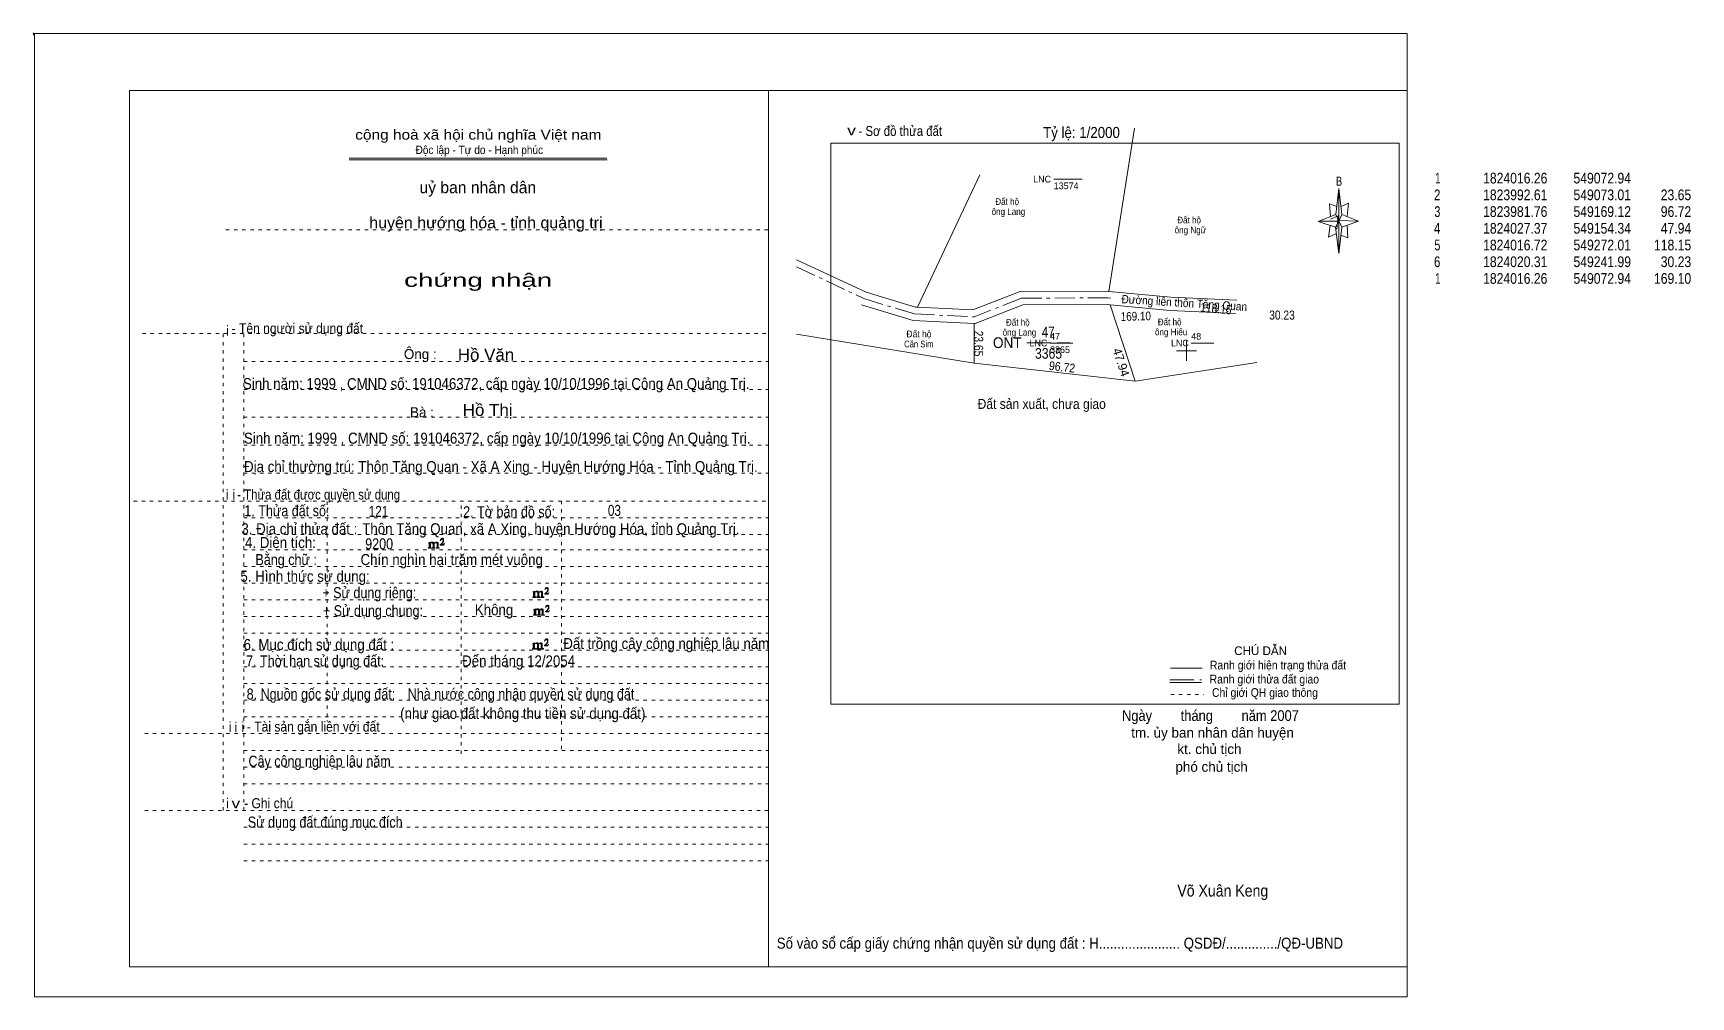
# Model space of a CAD drawing. Header units: centimetres. Extents: x -1.6 to 48, y -3.3 to 25.5.
import ezdxf
from ezdxf.enums import TextEntityAlignment as Align

# ---------------------------------------------------------------- set-up
doc = ezdxf.new("R2010")
doc.units = ezdxf.units.CM
doc.header["$LTSCALE"] = 0.12
for name, pattern in [('DOT_DASHED', [7.7, 5, -1.2, 0.3, -1.2]), ('DOTTED', [1.5, 0.3, -1.2]), ('LONG_DASHED', [7.5, 6, -1.5])]:
    doc.linetypes.add(name, pattern=pattern)
for name, color, linetype, lineweight in [('1', 7, 'DOTTED', 13), ('13', 7, 'Continuous', 13), ('22', 7, 'Continuous', 13), ('33', 7, 'LONG_DASHED', 13), ('4', 7, 'Continuous', 13), ('5', 7, 'Continuous', 13), ('50', 7, 'Continuous', 13), ('63', 7, 'Continuous', 13)]:
    doc.layers.add(name, color=color, linetype=linetype, lineweight=lineweight)
for name, color, linetype in [('10', 7, 'Continuous'), ('23', 7, 'Continuous'), ('30', 7, 'Continuous')]:
    doc.layers.add(name, color=color, linetype=linetype)

msp = doc.modelspace()

# ---------------------------------------------------------------- hatches: boundary and pattern name
at = {"layer": '50'}
for points in [[(10.27, 10.13), (10.27, 10.12), (10.27, 10.11), (10.25, 10.11), (10.24, 10.11), (10.24, 10.1), (10.33, 10.1), (10.33, 10.11), (10.32, 10.11), (10.31, 10.11), (10.31, 10.12), (10.31, 10.13), (10.31, 10.24), (10.31, 10.25), (10.32, 10.26), (10.34, 10.26), (10.35, 10.26), (10.36, 10.26), (10.37, 10.25), (10.39, 10.22), (10.39, 10.13), (10.37, 10.12), (10.37, 10.11), (10.36, 10.11), (10.35, 10.11), (10.35, 10.1), (10.44, 10.1), (10.44, 10.11), (10.43, 10.11), (10.42, 10.11), (10.42, 10.12), (10.42, 10.13), (10.42, 10.24), (10.44, 10.26), (10.45, 10.26), (10.46, 10.26), (10.49, 10.26), (10.49, 10.25), (10.5, 10.24), (10.5, 10.22), (10.5, 10.13), (10.5, 10.12), (10.49, 10.11), (10.49, 10.11), (10.47, 10.11), (10.47, 10.1), (10.56, 10.1), (10.56, 10.11), (10.55, 10.11), (10.54, 10.11), (10.53, 10.12), (10.53, 10.13), (10.53, 10.2), (10.53, 10.25), (10.53, 10.26), (10.52, 10.27), (10.5, 10.28), (10.47, 10.28), (10.46, 10.28), (10.44, 10.27), (10.41, 10.25), (10.41, 10.26), (10.4, 10.28), (10.39, 10.28), (10.37, 10.28), (10.35, 10.28), (10.34, 10.28), (10.32, 10.26), (10.31, 10.26), (10.31, 10.25), (10.31, 10.25), (10.31, 10.26), (10.31, 10.28), (10.24, 10.26), (10.24, 10.26), (10.25, 10.26), (10.27, 10.25), (10.27, 10.24), (10.27, 10.23)], [(10.69, 10.19), (10.72, 10.24), (10.72, 10.24), (10.71, 10.22), (10.69, 10.22), (10.68, 10.22), (10.63, 10.22), (10.66, 10.26), (10.67, 10.27), (10.69, 10.28), (10.69, 10.3), (10.69, 10.32), (10.69, 10.34), (10.69, 10.35), (10.69, 10.37), (10.68, 10.38), (10.67, 10.38), (10.66, 10.39), (10.65, 10.39), (10.63, 10.38), (10.63, 10.38), (10.62, 10.37), (10.61, 10.35), (10.59, 10.33), (10.61, 10.33), (10.61, 10.35), (10.62, 10.35), (10.63, 10.36), (10.65, 10.36), (10.66, 10.36), (10.67, 10.35), (10.68, 10.35), (10.68, 10.32), (10.68, 10.3), (10.66, 10.28), (10.66, 10.26), (10.65, 10.25), (10.59, 10.2), (10.59, 10.19)], [(13.39, 8.66), (13.39, 8.65), (13.39, 8.64), (13.38, 8.64), (13.37, 8.64), (13.37, 8.62), (13.45, 8.62), (13.45, 8.64), (13.44, 8.64), (13.43, 8.64), (13.43, 8.65), (13.43, 8.66), (13.43, 8.77), (13.43, 8.78), (13.44, 8.79), (13.47, 8.79), (13.48, 8.79), (13.49, 8.79), (13.5, 8.78), (13.51, 8.74), (13.51, 8.66), (13.5, 8.65), (13.5, 8.64), (13.49, 8.64), (13.48, 8.64), (13.48, 8.62), (13.57, 8.62), (13.57, 8.64), (13.55, 8.64), (13.54, 8.64), (13.54, 8.65), (13.54, 8.66), (13.54, 8.77), (13.57, 8.79), (13.58, 8.79), (13.59, 8.79), (13.61, 8.79), (13.61, 8.78), (13.62, 8.77), (13.62, 8.74), (13.62, 8.66), (13.62, 8.65), (13.61, 8.64), (13.61, 8.64), (13.6, 8.64), (13.6, 8.62), (13.69, 8.62), (13.69, 8.64), (13.67, 8.64), (13.66, 8.64), (13.65, 8.65), (13.65, 8.66), (13.65, 8.73), (13.65, 8.78), (13.65, 8.79), (13.64, 8.8), (13.62, 8.81), (13.6, 8.81), (13.59, 8.81), (13.57, 8.8), (13.53, 8.78), (13.53, 8.79), (13.52, 8.81), (13.51, 8.81), (13.5, 8.81), (13.48, 8.81), (13.47, 8.81), (13.44, 8.79), (13.43, 8.79), (13.43, 8.78), (13.43, 8.78), (13.43, 8.79), (13.43, 8.81), (13.37, 8.79), (13.37, 8.79), (13.38, 8.79), (13.39, 8.78), (13.39, 8.77), (13.39, 8.76)], [(13.82, 8.72), (13.84, 8.77), (13.84, 8.77), (13.83, 8.74), (13.82, 8.74), (13.81, 8.74), (13.75, 8.74), (13.79, 8.79), (13.8, 8.8), (13.82, 8.81), (13.82, 8.83), (13.82, 8.84), (13.82, 8.87), (13.82, 8.88), (13.82, 8.9), (13.81, 8.91), (13.8, 8.91), (13.79, 8.92), (13.77, 8.92), (13.75, 8.91), (13.75, 8.91), (13.74, 8.9), (13.73, 8.88), (13.72, 8.86), (13.73, 8.86), (13.73, 8.88), (13.74, 8.88), (13.75, 8.89), (13.77, 8.89), (13.79, 8.89), (13.8, 8.88), (13.81, 8.88), (13.81, 8.84), (13.81, 8.83), (13.79, 8.81), (13.79, 8.79), (13.77, 8.78), (13.72, 8.73), (13.72, 8.72)], [(13.41, 8.12), (13.41, 8.11), (13.41, 8.1), (13.4, 8.1), (13.39, 8.1), (13.39, 8.09), (13.48, 8.09), (13.48, 8.1), (13.47, 8.1), (13.45, 8.1), (13.45, 8.11), (13.45, 8.12), (13.45, 8.23), (13.45, 8.24), (13.47, 8.26), (13.49, 8.26), (13.5, 8.26), (13.51, 8.26), (13.52, 8.24), (13.53, 8.21), (13.53, 8.12), (13.52, 8.11), (13.52, 8.1), (13.51, 8.1), (13.5, 8.1), (13.5, 8.09), (13.59, 8.09), (13.59, 8.1), (13.58, 8.1), (13.57, 8.1), (13.57, 8.11), (13.57, 8.12), (13.57, 8.23), (13.59, 8.26), (13.6, 8.26), (13.61, 8.26), (13.63, 8.26), (13.63, 8.24), (13.64, 8.23), (13.64, 8.21), (13.64, 8.12), (13.64, 8.11), (13.63, 8.1), (13.63, 8.1), (13.62, 8.1), (13.62, 8.09), (13.71, 8.09), (13.71, 8.1), (13.7, 8.1), (13.69, 8.1), (13.67, 8.11), (13.67, 8.12), (13.67, 8.2), (13.67, 8.24), (13.67, 8.26), (13.66, 8.27), (13.64, 8.28), (13.62, 8.28), (13.61, 8.28), (13.59, 8.27), (13.55, 8.24), (13.55, 8.26), (13.54, 8.28), (13.53, 8.28), (13.52, 8.28), (13.5, 8.28), (13.49, 8.28), (13.47, 8.26), (13.45, 8.26), (13.45, 8.24), (13.45, 8.24), (13.45, 8.26), (13.45, 8.28), (13.39, 8.26), (13.39, 8.26), (13.4, 8.26), (13.41, 8.24), (13.41, 8.23), (13.41, 8.22)], [(13.84, 8.19), (13.86, 8.23), (13.86, 8.23), (13.85, 8.21), (13.84, 8.21), (13.83, 8.21), (13.77, 8.21), (13.81, 8.26), (13.82, 8.27), (13.84, 8.28), (13.84, 8.3), (13.84, 8.31), (13.84, 8.33), (13.84, 8.34), (13.84, 8.37), (13.83, 8.38), (13.82, 8.38), (13.81, 8.39), (13.8, 8.39), (13.77, 8.38), (13.77, 8.38), (13.76, 8.37), (13.75, 8.34), (13.74, 8.32), (13.75, 8.32), (13.75, 8.34), (13.76, 8.34), (13.77, 8.36), (13.8, 8.36), (13.81, 8.36), (13.82, 8.34), (13.83, 8.34), (13.83, 8.31), (13.83, 8.3), (13.81, 8.28), (13.81, 8.26), (13.8, 8.24), (13.74, 8.2), (13.74, 8.19)], [(13.38, 7.12), (13.38, 7.11), (13.38, 7.1), (13.37, 7.1), (13.36, 7.1), (13.36, 7.08), (13.44, 7.08), (13.44, 7.1), (13.43, 7.1), (13.42, 7.1), (13.42, 7.11), (13.42, 7.12), (13.42, 7.23), (13.42, 7.24), (13.43, 7.25), (13.46, 7.25), (13.47, 7.25), (13.48, 7.25), (13.49, 7.24), (13.5, 7.2), (13.5, 7.12), (13.49, 7.11), (13.49, 7.1), (13.48, 7.1), (13.47, 7.1), (13.47, 7.08), (13.56, 7.08), (13.56, 7.1), (13.54, 7.1), (13.53, 7.1), (13.53, 7.11), (13.53, 7.12), (13.53, 7.23), (13.56, 7.25), (13.57, 7.25), (13.58, 7.25), (13.6, 7.25), (13.6, 7.24), (13.61, 7.23), (13.61, 7.2), (13.61, 7.12), (13.61, 7.11), (13.6, 7.1), (13.6, 7.1), (13.59, 7.1), (13.59, 7.08), (13.68, 7.08), (13.68, 7.1), (13.66, 7.1), (13.65, 7.1), (13.64, 7.11), (13.64, 7.12), (13.64, 7.19), (13.64, 7.24), (13.64, 7.25), (13.63, 7.26), (13.61, 7.27), (13.59, 7.27), (13.58, 7.27), (13.56, 7.26), (13.52, 7.24), (13.52, 7.25), (13.51, 7.27), (13.5, 7.27), (13.49, 7.27), (13.47, 7.27), (13.46, 7.27), (13.43, 7.25), (13.42, 7.25), (13.42, 7.24), (13.42, 7.24), (13.42, 7.25), (13.42, 7.27), (13.36, 7.25), (13.36, 7.25), (13.37, 7.25), (13.38, 7.24), (13.38, 7.23), (13.38, 7.22)], [(13.81, 7.18), (13.83, 7.23), (13.83, 7.23), (13.82, 7.2), (13.81, 7.2), (13.8, 7.2), (13.74, 7.2), (13.78, 7.25), (13.79, 7.26), (13.81, 7.27), (13.81, 7.29), (13.81, 7.3), (13.81, 7.33), (13.81, 7.34), (13.81, 7.36), (13.8, 7.37), (13.79, 7.37), (13.78, 7.38), (13.76, 7.38), (13.74, 7.37), (13.74, 7.37), (13.73, 7.36), (13.72, 7.34), (13.71, 7.32), (13.72, 7.32), (13.72, 7.34), (13.73, 7.34), (13.74, 7.35), (13.76, 7.35), (13.78, 7.35), (13.79, 7.34), (13.8, 7.34), (13.8, 7.3), (13.8, 7.29), (13.78, 7.27), (13.78, 7.25), (13.76, 7.24), (13.71, 7.19), (13.71, 7.18)]]:
    msp.add_hatch(color=256, dxfattribs=at).paths.add_polyline_path(points)

# ---------------------------------------------------------------- linework, layer by layer
at = {"layer": '1', "linetype": 'Continuous'}
for p, q in [((1.31, -2.42), (1.31, 23.78)), ((1.31, 23.78), (39.51, 23.78)), ((20.41, -2.42), (20.41, 23.78)), ((39.51, -2.42), (39.51, 23.78)), ((7.87, 21.76), (15.58, 21.76)), ((7.87, 21.71), (15.59, 21.71)), ((37.36, 19.69), (36.85, 19.86)), ((1.31, -2.42), (39.51, -2.42))]:
    msp.add_line(p, q, dxfattribs=at)
at = {"layer": '1'}
for p, q in [((4.19, 19.61), (20.41, 19.61)), ((1.69, 16.51), (20.41, 16.51)), ((4.11, 2.25), (4.11, 16.51)), ((4.72, 2.25), (4.72, 16.51)), ((4.72, 15.68), (20.41, 15.68)), ((4.72, 14.84), (20.41, 14.84)), ((4.72, 14.01), (20.41, 14.01)), ((4.72, 13.18), (20.41, 13.18)), ((4.72, 12.34), (20.41, 12.34)), ((1.43, 11.5), (20.41, 11.5)), ((7.22, 5.05), (7.22, 11.5)), ((11.22, 3.95), (11.22, 11.5)), ((14.22, 4.09), (14.22, 11.5)), ((4.72, 11), (20.41, 11)), ((4.72, 10.5), (20.41, 10.5)), ((4.72, 10.05), (20.41, 10.05)), ((4.72, 9.55), (20.41, 9.55)), ((4.72, 9.05), (20.41, 9.05)), ((4.72, 8.55), (20.41, 8.55)), ((4.72, 8.05), (20.41, 8.05)), ((4.72, 7.55), (20.41, 7.55)), ((4.72, 7.05), (20.41, 7.05)), ((4.72, 6.55), (20.41, 6.55)), ((4.72, 6.05), (20.41, 6.05)), ((4.72, 5.55), (20.41, 5.55)), ((4.72, 5.05), (20.41, 5.05)), ((1.76, 4.55), (20.41, 4.55)), ((4.72, 4.05), (20.41, 4.05)), ((4.72, 3.55), (20.41, 3.55)), ((4.72, 3.05), (20.41, 3.05)), ((1.76, 2.25), (20.41, 2.25)), ((4.72, 1.75), (20.41, 1.75)), ((4.72, 1.25), (20.41, 1.25)), ((4.72, 0.75), (20.41, 0.75))]:
    msp.add_line(p, q, dxfattribs=at)
at = {"layer": '1', "linetype": 'Continuous'}
msp.add_lwpolyline([(-1.53, -3.32), (39.51, -3.32), (39.51, 25.48), (-1.53, 25.48)], close=True, dxfattribs=at)
msp.add_lwpolyline([(37.37, 19.49), (37.16, 19.39), (37.21, 19.74)], dxfattribs=at)
at = {"layer": '13'}
for p, q in [((28.94, 21.13), (29.79, 21.13)), ((28.83, 16.23), (29.51, 16.23)), ((33.05, 16.23), (33.73, 16.23))]:
    msp.add_line(p, q, dxfattribs=at)
at = {"layer": '22'}
for p, q in [((30.59, 17.77), (31.35, 22.65)), ((26.73, 21.26), (24.87, 17.3)), ((31.37, 15.09), (30.63, 17.37)), ((26.56, 15.63), (21.25, 16.49)), ((31.37, 15.09), (35.01, 15.65))]:
    msp.add_line(p, q, dxfattribs=at)
for points in [[(21.25, 18.72), (23.33, 17.75), (24.81, 17.3), (24.87, 17.3)], [(23.19, 17.37), (24.74, 16.9), (26.56, 16.81)], [(24.87, 17.3), (26.52, 17.22), (27.94, 17.77), (30.57, 17.78), (30.59, 17.77)], [(30.63, 17.37), (30.55, 17.38), (28.02, 17.37), (26.59, 16.81), (26.56, 16.81)], [(30.59, 17.77), (32.44, 17.6), (34.41, 17.51)], [(30.63, 17.37), (32.42, 17.2), (34.37, 17.11)], [(31.37, 15.09), (26.56, 15.63), (26.56, 16.81)]]:
    msp.add_lwpolyline(points, dxfattribs=at)
at = {"layer": '22', "linetype": 'DOT_DASHED'}
for points in [[(21.25, 18.51), (23.26, 17.56), (24.78, 17.1), (26.57, 17.01)], [(30.65, 17.57), (30.56, 17.58), (27.98, 17.57), (26.56, 17.01), (26.57, 17.01)]]:
    msp.add_lwpolyline(points, dxfattribs=at)
at = {"layer": '33'}
msp.add_line((28.14, 16.24), (29.42, 16.24), dxfattribs=at)
at = {"layer": '4'}
for p, q in [((32.43, 6.51), (33.38, 6.51)), ((32.41, 6.08), (33.36, 6.08))]:
    msp.add_line(p, q, dxfattribs=at)
at = {"layer": '4', "linetype": 'LONG_DASHED'}
msp.add_line((32.41, 6.16), (33.36, 6.16), dxfattribs=at)
at = {"layer": '4', "linetype": 'DOTTED'}
msp.add_line((32.44, 5.72), (33.43, 5.72), dxfattribs=at)
at = {"layer": '4'}
msp.add_lwpolyline([(22.28, 22.21), (39.27, 22.21), (39.27, 5.43), (22.28, 5.43)], close=True, dxfattribs=at)
msp.add_circle((-1.55, 25.47), 0.025, dxfattribs=at)
at = {"layer": '5'}
for p, q in [((37.37, 20.07), (37.46, 20.85)), ((37.55, 20.07), (38.05, 19.87)), ((37.55, 19.69), (37.46, 18.91)), ((37.73, 19.37), (37.52, 19.45)), ((37.71, 19.75), (37.73, 19.37))]:
    msp.add_line(p, q, dxfattribs=at)
for points in [[(37.46, 20.85), (37.55, 20.07), (37.46, 19.87)], [(37.46, 19.87), (36.87, 19.87), (37.37, 20.07), (37.55, 19.69), (38.05, 19.87), (37.46, 19.89)], [(37.46, 19.87), (37.46, 18.91), (37.36, 19.69)]]:
    msp.add_lwpolyline(points, close=True, dxfattribs=at)
for points in [[(37.4, 20.31), (37.19, 20.39), (37.22, 20.01)], [(37.53, 20.31), (37.75, 20.41), (37.71, 20.01)], [(37.46, 19.87), (37.37, 20.07), (36.87, 19.87)], [(37.22, 19.93), (37.44, 20.03), (37.4, 19.63)], [(37.46, 19.87), (37.55, 19.69), (38.05, 19.87)]]:
    msp.add_lwpolyline(points, dxfattribs=at)
at = {"layer": '50'}
for points in [[(10.27, 10.13), (10.27, 10.12), (10.27, 10.11), (10.25, 10.11), (10.24, 10.11), (10.24, 10.1), (10.33, 10.1), (10.33, 10.11), (10.32, 10.11), (10.31, 10.11), (10.31, 10.12), (10.31, 10.13), (10.31, 10.24), (10.31, 10.25), (10.32, 10.26), (10.34, 10.26), (10.35, 10.26), (10.36, 10.26), (10.37, 10.25), (10.39, 10.22), (10.39, 10.13), (10.37, 10.12), (10.37, 10.11), (10.36, 10.11), (10.35, 10.11), (10.35, 10.1), (10.44, 10.1), (10.44, 10.11), (10.43, 10.11), (10.42, 10.11), (10.42, 10.12), (10.42, 10.13), (10.42, 10.24), (10.44, 10.26), (10.45, 10.26), (10.46, 10.26), (10.49, 10.26), (10.49, 10.25), (10.5, 10.24), (10.5, 10.22), (10.5, 10.13), (10.5, 10.12), (10.49, 10.11), (10.49, 10.11), (10.47, 10.11), (10.47, 10.1), (10.56, 10.1), (10.56, 10.11), (10.55, 10.11), (10.54, 10.11), (10.53, 10.12), (10.53, 10.13), (10.53, 10.2), (10.53, 10.25), (10.53, 10.26), (10.52, 10.27), (10.5, 10.28), (10.47, 10.28), (10.46, 10.28), (10.44, 10.27), (10.41, 10.25), (10.41, 10.26), (10.4, 10.28), (10.39, 10.28), (10.37, 10.28), (10.35, 10.28), (10.34, 10.28), (10.32, 10.26), (10.31, 10.26), (10.31, 10.25), (10.31, 10.25), (10.31, 10.26), (10.31, 10.28), (10.24, 10.26), (10.24, 10.26), (10.25, 10.26), (10.27, 10.25), (10.27, 10.24), (10.27, 10.23)], [(10.69, 10.19), (10.72, 10.24), (10.72, 10.24), (10.71, 10.22), (10.69, 10.22), (10.68, 10.22), (10.63, 10.22), (10.66, 10.26), (10.67, 10.27), (10.69, 10.28), (10.69, 10.3), (10.69, 10.32), (10.69, 10.34), (10.69, 10.35), (10.69, 10.37), (10.68, 10.38), (10.67, 10.38), (10.66, 10.39), (10.65, 10.39), (10.63, 10.38), (10.63, 10.38), (10.62, 10.37), (10.61, 10.35), (10.59, 10.33), (10.61, 10.33), (10.61, 10.35), (10.62, 10.35), (10.63, 10.36), (10.65, 10.36), (10.66, 10.36), (10.67, 10.35), (10.68, 10.35), (10.68, 10.32), (10.68, 10.3), (10.66, 10.28), (10.66, 10.26), (10.65, 10.25), (10.59, 10.2), (10.59, 10.19)], [(13.39, 8.66), (13.39, 8.65), (13.39, 8.64), (13.38, 8.64), (13.37, 8.64), (13.37, 8.62), (13.45, 8.62), (13.45, 8.64), (13.44, 8.64), (13.43, 8.64), (13.43, 8.65), (13.43, 8.66), (13.43, 8.77), (13.43, 8.78), (13.44, 8.79), (13.47, 8.79), (13.48, 8.79), (13.49, 8.79), (13.5, 8.78), (13.51, 8.74), (13.51, 8.66), (13.5, 8.65), (13.5, 8.64), (13.49, 8.64), (13.48, 8.64), (13.48, 8.62), (13.57, 8.62), (13.57, 8.64), (13.55, 8.64), (13.54, 8.64), (13.54, 8.65), (13.54, 8.66), (13.54, 8.77), (13.57, 8.79), (13.58, 8.79), (13.59, 8.79), (13.61, 8.79), (13.61, 8.78), (13.62, 8.77), (13.62, 8.74), (13.62, 8.66), (13.62, 8.65), (13.61, 8.64), (13.61, 8.64), (13.6, 8.64), (13.6, 8.62), (13.69, 8.62), (13.69, 8.64), (13.67, 8.64), (13.66, 8.64), (13.65, 8.65), (13.65, 8.66), (13.65, 8.73), (13.65, 8.78), (13.65, 8.79), (13.64, 8.8), (13.62, 8.81), (13.6, 8.81), (13.59, 8.81), (13.57, 8.8), (13.53, 8.78), (13.53, 8.79), (13.52, 8.81), (13.51, 8.81), (13.5, 8.81), (13.48, 8.81), (13.47, 8.81), (13.44, 8.79), (13.43, 8.79), (13.43, 8.78), (13.43, 8.78), (13.43, 8.79), (13.43, 8.81), (13.37, 8.79), (13.37, 8.79), (13.38, 8.79), (13.39, 8.78), (13.39, 8.77), (13.39, 8.76)], [(13.82, 8.72), (13.84, 8.77), (13.84, 8.77), (13.83, 8.74), (13.82, 8.74), (13.81, 8.74), (13.75, 8.74), (13.79, 8.79), (13.8, 8.8), (13.82, 8.81), (13.82, 8.83), (13.82, 8.84), (13.82, 8.87), (13.82, 8.88), (13.82, 8.9), (13.81, 8.91), (13.8, 8.91), (13.79, 8.92), (13.77, 8.92), (13.75, 8.91), (13.75, 8.91), (13.74, 8.9), (13.73, 8.88), (13.72, 8.86), (13.73, 8.86), (13.73, 8.88), (13.74, 8.88), (13.75, 8.89), (13.77, 8.89), (13.79, 8.89), (13.8, 8.88), (13.81, 8.88), (13.81, 8.84), (13.81, 8.83), (13.79, 8.81), (13.79, 8.79), (13.77, 8.78), (13.72, 8.73), (13.72, 8.72)], [(13.41, 8.12), (13.41, 8.11), (13.41, 8.1), (13.4, 8.1), (13.39, 8.1), (13.39, 8.09), (13.48, 8.09), (13.48, 8.1), (13.47, 8.1), (13.45, 8.1), (13.45, 8.11), (13.45, 8.12), (13.45, 8.23), (13.45, 8.24), (13.47, 8.26), (13.49, 8.26), (13.5, 8.26), (13.51, 8.26), (13.52, 8.24), (13.53, 8.21), (13.53, 8.12), (13.52, 8.11), (13.52, 8.1), (13.51, 8.1), (13.5, 8.1), (13.5, 8.09), (13.59, 8.09), (13.59, 8.1), (13.58, 8.1), (13.57, 8.1), (13.57, 8.11), (13.57, 8.12), (13.57, 8.23), (13.59, 8.26), (13.6, 8.26), (13.61, 8.26), (13.63, 8.26), (13.63, 8.24), (13.64, 8.23), (13.64, 8.21), (13.64, 8.12), (13.64, 8.11), (13.63, 8.1), (13.63, 8.1), (13.62, 8.1), (13.62, 8.09), (13.71, 8.09), (13.71, 8.1), (13.7, 8.1), (13.69, 8.1), (13.67, 8.11), (13.67, 8.12), (13.67, 8.2), (13.67, 8.24), (13.67, 8.26), (13.66, 8.27), (13.64, 8.28), (13.62, 8.28), (13.61, 8.28), (13.59, 8.27), (13.55, 8.24), (13.55, 8.26), (13.54, 8.28), (13.53, 8.28), (13.52, 8.28), (13.5, 8.28), (13.49, 8.28), (13.47, 8.26), (13.45, 8.26), (13.45, 8.24), (13.45, 8.24), (13.45, 8.26), (13.45, 8.28), (13.39, 8.26), (13.39, 8.26), (13.4, 8.26), (13.41, 8.24), (13.41, 8.23), (13.41, 8.22)], [(13.84, 8.19), (13.86, 8.23), (13.86, 8.23), (13.85, 8.21), (13.84, 8.21), (13.83, 8.21), (13.77, 8.21), (13.81, 8.26), (13.82, 8.27), (13.84, 8.28), (13.84, 8.3), (13.84, 8.31), (13.84, 8.33), (13.84, 8.34), (13.84, 8.37), (13.83, 8.38), (13.82, 8.38), (13.81, 8.39), (13.8, 8.39), (13.77, 8.38), (13.77, 8.38), (13.76, 8.37), (13.75, 8.34), (13.74, 8.32), (13.75, 8.32), (13.75, 8.34), (13.76, 8.34), (13.77, 8.36), (13.8, 8.36), (13.81, 8.36), (13.82, 8.34), (13.83, 8.34), (13.83, 8.31), (13.83, 8.3), (13.81, 8.28), (13.81, 8.26), (13.8, 8.24), (13.74, 8.2), (13.74, 8.19)], [(13.38, 7.12), (13.38, 7.11), (13.38, 7.1), (13.37, 7.1), (13.36, 7.1), (13.36, 7.08), (13.44, 7.08), (13.44, 7.1), (13.43, 7.1), (13.42, 7.1), (13.42, 7.11), (13.42, 7.12), (13.42, 7.23), (13.42, 7.24), (13.43, 7.25), (13.46, 7.25), (13.47, 7.25), (13.48, 7.25), (13.49, 7.24), (13.5, 7.2), (13.5, 7.12), (13.49, 7.11), (13.49, 7.1), (13.48, 7.1), (13.47, 7.1), (13.47, 7.08), (13.56, 7.08), (13.56, 7.1), (13.54, 7.1), (13.53, 7.1), (13.53, 7.11), (13.53, 7.12), (13.53, 7.23), (13.56, 7.25), (13.57, 7.25), (13.58, 7.25), (13.6, 7.25), (13.6, 7.24), (13.61, 7.23), (13.61, 7.2), (13.61, 7.12), (13.61, 7.11), (13.6, 7.1), (13.6, 7.1), (13.59, 7.1), (13.59, 7.08), (13.68, 7.08), (13.68, 7.1), (13.66, 7.1), (13.65, 7.1), (13.64, 7.11), (13.64, 7.12), (13.64, 7.19), (13.64, 7.24), (13.64, 7.25), (13.63, 7.26), (13.61, 7.27), (13.59, 7.27), (13.58, 7.27), (13.56, 7.26), (13.52, 7.24), (13.52, 7.25), (13.51, 7.27), (13.5, 7.27), (13.49, 7.27), (13.47, 7.27), (13.46, 7.27), (13.43, 7.25), (13.42, 7.25), (13.42, 7.24), (13.42, 7.24), (13.42, 7.25), (13.42, 7.27), (13.36, 7.25), (13.36, 7.25), (13.37, 7.25), (13.38, 7.24), (13.38, 7.23), (13.38, 7.22)], [(13.81, 7.18), (13.83, 7.23), (13.83, 7.23), (13.82, 7.2), (13.81, 7.2), (13.8, 7.2), (13.74, 7.2), (13.78, 7.25), (13.79, 7.26), (13.81, 7.27), (13.81, 7.29), (13.81, 7.3), (13.81, 7.33), (13.81, 7.34), (13.81, 7.36), (13.8, 7.37), (13.79, 7.37), (13.78, 7.38), (13.76, 7.38), (13.74, 7.37), (13.74, 7.37), (13.73, 7.36), (13.72, 7.34), (13.71, 7.32), (13.72, 7.32), (13.72, 7.34), (13.73, 7.34), (13.74, 7.35), (13.76, 7.35), (13.78, 7.35), (13.79, 7.34), (13.8, 7.34), (13.8, 7.3), (13.8, 7.29), (13.78, 7.27), (13.78, 7.25), (13.76, 7.24), (13.71, 7.19), (13.71, 7.18)]]:
    msp.add_lwpolyline(points, close=True, dxfattribs=at)
at = {"layer": '63'}
for p, q in [((32.61, 16), (33.21, 16)), ((32.91, 15.7), (32.91, 16.3))]:
    msp.add_line(p, q, dxfattribs=at)

# ---------------------------------------------------------------- texts
at = {"layer": '1'}
for s, height, width, p in [('cộng hoà xã hội chủ nghĩa Việt nam', 0.3, 1.15, (11.735, 22.31)), ('v', 0.3, 1.3, (22.895, 22.44)), ('- Sơ đồ thửa đất ', 0.3, 0.85, (24.4, 22.42)), ('Độc lập - Tự do - Hạnh phúc', 0.25, 0.9, (11.765, 21.88)), ('chứng nhận', 0.4, 1.55, (11.73, 17.91)), ('- Tên người sử dụng đất', 0.3, 0.9, (6.325, 16.52)), ('- Thửa đất được quyền sử dụng', 0.3, 0.85, (6.96, 11.55)), ('- Tài sản gắn liền với đất ', 0.3, 0.9, (6.85, 4.61)), ('v', 0.3, 1.3, (4.485, 2.32)), ('- Ghi chú', 0.3, 0.9, (5.465, 2.32))]:
    msp.add_text(s, height=height, dxfattribs=dict(at, width=width)).set_placement(p, align=Align.CENTER)
for s, height, p in [('uỷ ban nhân dân', 0.35, (11.72, 20.71)), ('i', 0.3, (4.235, 16.45)), ('i', 0.3, (4.225, 11.55)), ('i', 0.3, (4.425, 11.55)), ('i', 0.3, (4.315, 4.6)), ('i', 0.3, (4.485, 4.59)), ('i', 0.3, (4.695, 4.6)), ('i', 0.3, (4.235, 2.32))]:
    msp.add_text(s, height=height, dxfattribs=at).set_placement(p, align=Align.CENTER)
at = {"layer": '10', "width": 0.9}
msp.add_text('Võ Xuân Keng', height=0.35, dxfattribs=at).set_placement((33.995, -0.32), align=Align.CENTER)
at = {"layer": '13'}
for p in [(28.86, 21.03), (28.75, 16.13), (32.98, 16.13)]:
    msp.add_text('LNC', height=0.2, dxfattribs=at).set_placement(p, align=Align.RIGHT)
for s, p in [('13574', (28.94, 20.83)), ('47', (28.83, 16.33)), ('48', (33.05, 16.33)), ('3365', (28.83, 15.93))]:
    msp.add_text(s, height=0.2, dxfattribs=at).set_placement(p)
at = {"layer": '22', "width": 0.9}
msp.add_text('Đường liên thôn Tăng Quan', height=0.25, rotation=356.435, dxfattribs=at).set_placement((32.837, 17.306), align=Align.CENTER)
msp.add_text('Đất sản xuất, chưa giao', height=0.3, dxfattribs=at).set_placement((28.58, 14.26), align=Align.CENTER)
at = {"layer": '23'}
for s, width, p in [('Đất hộ ', 0.9, (27.58, 20.36)), ('ông Lang', 0.9, (27.585, 20.06)), ('Đất hộ ', 0.9, (33.02, 19.81)), ('ông Ngữ', 0.9, (33.025, 19.51)), ('Đất hộ ', 0.9, (27.9, 16.75)), ('Đất hộ ', 0.9, (32.44, 16.76)), ('Đất hộ', 0.95, (24.91, 16.4)), ('ông Lang', 0.9, (27.915, 16.45)), ('ông Hiếu', 0.9, (32.45, 16.46)), ('Căn Sim', 0.85, (24.905, 16.1))]:
    msp.add_text(s, height=0.2, dxfattribs=dict(at, width=width)).set_placement(p, align=Align.CENTER)
at = {"layer": '30'}
for s, width, p in [('1', 0.65, (40.5, 21)), ('1824016.26', 0.85, (43.7, 21)), ('549072.94', 0.85, (46.2, 21)), ('549072.94', 0.85, (46.2, 21)), ('2', 0.8, (40.5, 20.5)), ('1823992.61', 0.85, (43.7, 20.5)), ('549073.01', 0.85, (46.2, 20.5)), ('23.65', 0.85, (48, 20.5)), ('3', 0.75, (40.5, 20)), ('1823981.76', 0.85, (43.7, 20)), ('549169.12', 0.85, (46.2, 20)), ('96.72', 0.85, (48, 20)), ('4', 0.8, (40.5, 19.5)), ('1824027.37', 0.85, (43.7, 19.5)), ('549154.34', 0.85, (46.2, 19.5)), ('47.94', 0.85, (48, 19.5)), ('5', 0.75, (40.5, 19)), ('1824016.72', 0.85, (43.7, 19)), ('549272.01', 0.85, (46.2, 19)), ('118.15', 0.85, (48, 19)), ('6', 0.8, (40.5, 18.5)), ('1824020.31', 0.85, (43.7, 18.5)), ('549241.99', 0.85, (46.2, 18.5)), ('30.23', 0.85, (48, 18.5)), ('1', 0.65, (40.5, 18)), ('1824016.26', 0.85, (43.7, 18)), ('549072.94', 0.85, (46.2, 18)), ('169.10', 0.85, (48, 18))]:
    msp.add_text(s, height=0.32, dxfattribs=dict(at, width=width)).set_placement(p, align=Align.RIGHT)
for s, height, rotation, width, p in [('118.15', 0.27, 354.828, 0.85, (33.778, 17.127)), ('169.10', 0.26, 1.372, 0.85, (31.397, 16.901)), ('23.65', 0.27, 270, 0.85, (26.56, 16.215)), ('96.72', 0.26, 353.559, 0.9, (29.175, 15.386))]:
    msp.add_text(s, height=height, rotation=rotation, dxfattribs=dict(at, width=width)).set_placement(p, align=Align.CENTER)
at = {"layer": '30', "width": 0.85}
msp.add_text('30.23', height=0.27, dxfattribs=at).set_placement((35.765, 16.93), align=Align.CENTER)
at = {"layer": '30'}
msp.add_text('47.94', height=0.26, rotation=287.955, dxfattribs=at).set_placement((30.831, 15.615), align=Align.CENTER)
at = {"layer": '33', "width": 0.95}
msp.add_text('ONT', height=0.32, dxfattribs=at).set_placement((27.98, 16.08), align=Align.RIGHT)
at = {"layer": '33'}
for s, width, p in [('47', 0.8, (28.775, 16.4)), ('3365', 0.85, (28.785, 15.76))]:
    msp.add_text(s, height=0.32, dxfattribs=dict(at, width=width)).set_placement(p, align=Align.CENTER)
at = {"layer": '4', "width": 0.9}
for s, height, p in [('Tỷ lệ: 1/2000', 0.33, (29.77, 22.36)), ('Ranh giới hiện trạng thửa đất', 0.2591, (35.645, 6.47)), ('Ranh giới thửa đất giao ', 0.2591, (35.28, 6.05)), ('Chỉ giới QH giao thông', 0.2591, (35.255, 5.65))]:
    msp.add_text(s, height=height, dxfattribs=at).set_placement(p, align=Align.CENTER)
at = {"layer": '4'}
msp.add_text('CHÚ DẪN', height=0.2591, dxfattribs=at).set_placement((35.125, 6.9), align=Align.CENTER)
at = {"layer": '5', "width": 0.75}
msp.add_text('B', height=0.276, dxfattribs=at).set_placement((37.47, 20.93), align=Align.CENTER)
at = {"layer": '50'}
for s, height, width, p in [('  huyện hướng hóa - tỉnh quảng trị', 0.34, 1.05, (11.83, 19.66)), ('Hồ Văn', 0.36, 1.05, (11.965, 15.7)), ('Sinh năm: 1999 , CMND số: 191046372, cấp ngày 10/10/1996 tại Công An Quảng Trị.', 0.33, 0.9, (12.27, 14.85)), ('Hồ Thị', 0.36, 1.05, (12.015, 14.05)), ('Sinh năm: 1999 , CMND số: 191046372, cấp ngày 10/10/1996 tại Công An Quảng Trị.', 0.33, 0.9, (12.3, 13.22)), ('Địa chỉ thường trú: Thôn Tăng Quan - Xã A Xing - Huyện Hướng Hóa - Tỉnh Quảng Trị.', 0.33, 0.9, (12.41, 12.37)), ('1. Thửa đất số:  ', 0.33, 0.85, (6.115, 11.05)), ('121', 0.33, 0.8, (8.75, 11.03)), ('2. Tờ bản đồ số:  ', 0.33, 0.85, (12.76, 11.02)), ('03', 0.33, 0.8, (15.805, 11.06)), ('3. Địa chỉ thửa đất : ', 0.33, 0.9, (6.44, 10.51)), ('4. Diện tích: ', 0.33, 0.9, (5.875, 10.1)), ('Thôn Tăng Quan, xã A Xing, huyện Hướng Hóa, tỉnh Quảng Trị.', 0.33, 0.9, (13.905, 10.51)), ('Bằng chữ :', 0.33, 0.85, (5.99, 9.59)), ('Chín nghìn hai trăm mét vuông', 0.33, 0.9, (10.94, 9.59)), ('9200', 0.33, 0.85, (8.77, 10.06)), ('5. Hình thức sử dụng:', 0.33, 0.9, (6.555, 9.09)), ('+ Sử dụng riêng:', 0.33, 0.85, (8.475, 8.6)), ('Không', 0.33, 0.9, (12.205, 8.09)), ('+ Sử dụng chung:', 0.33, 0.85, (8.585, 8.06)), ('Đất trồng cây công nghiệp lâu năm', 0.33, 0.9, (17.355, 7.08)), ('6. Mục đích sử dụng đất :', 0.33, 0.9, (6.97, 7.05)), ('7. Thời hạn sử dụng đất:', 0.33, 0.85, (6.855, 6.56)), ('Đến tháng 12/2054', 0.33, 0.9, (12.94, 6.56)), ('8. Nguồn gốc sử dụng đất:', 0.33, 0.85, (7.03, 5.57)), ('Nhà nước công nhận quyền sử dụng đất ', 0.33, 0.85, (13.065, 5.57)), ('(như giao đất không thu tiền sử dụng đất)', 0.33, 0.9, (13.065, 4.99)), ('Ngày        tháng        năm 2007', 0.32, 0.9, (33.625, 4.93)), ('Cây công nghiệp lâu năm', 0.33, 0.85, (6.99, 3.56)), ('Sử dụng đất đúng mục đích ', 0.33, 0.85, (7.21, 1.74)), ('Số vào sổ cấp giấy chứng nhận quyền sử dụng đất : H...................... QSDĐ/............../QĐ-UBND', 0.33, 0.9, (29.125, -1.88))]:
    msp.add_text(s, height=height, dxfattribs=dict(at, width=width)).set_placement(p, align=Align.CENTER)
for s, p in [('Ông :', (10, 15.75)), ('Bà :', (10.05, 14.01)), ('tm. ủy ban nhân dân huyện ', (33.745, 4.43)), ('kt. chủ tịch', (33.595, 3.94)), ('phó chủ tịch', (33.66, 3.41))]:
    msp.add_text(s, height=0.3, dxfattribs=at).set_placement(p, align=Align.CENTER)

doc.saveas('drawing.dxf')
